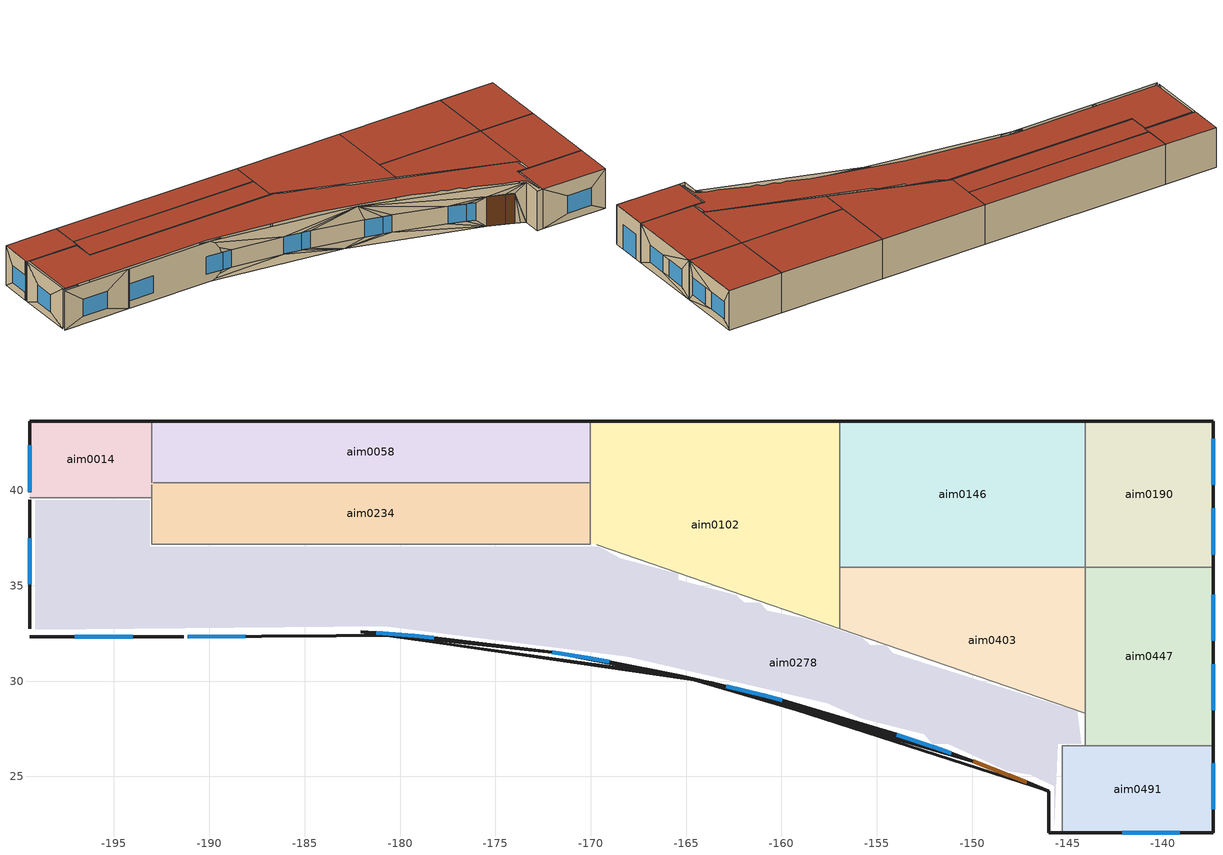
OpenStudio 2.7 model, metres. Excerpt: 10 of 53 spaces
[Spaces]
aim0014
 floor to aim0015: -199.43,39.63 -199.43,43.64 -193.03,43.64 -193.03,39.63 z23.67
 wall outside: -193.03,43.64 -199.43,43.64 z23.67:28.55; -199.43,42.37 -199.43,39.93 z24.59:26.73; -199.43,39.91,23.67 -199.43,39.91,28.55 -199.43,39.93,26.73 -199.43,39.93,24.59; -199.43,39.91,23.67 -199.43,39.93,24.59 -199.43,42.37,24.59 -199.43,43.64,23.67; -199.43,39.91,28.55 -199.43,43.64,28.55 -199.43,42.37,26.73 -199.43,39.93,26.73; -199.43,42.37,24.59 -199.43,42.37,26.73 -199.43,43.64,28.55 -199.43,43.64,23.67
 wall to aim0278: -199.43,39.63 -193.03,39.63 z23.67:28.55
 wall to aim0058: -193.03,40.41 -193.03,43.64 z23.67:28.55
 wall to aim0234: -193.03,39.63 -193.03,40.31 z23.67:28.55
 window: -199.43,42.36 -199.43,39.94 z24.6:26.72
 roof outside: -199.43,39.63 -193.03,39.63 -193.03,43.64 -199.43,43.64 z28.55
aim0058
 floor to aim0059: -193.03,40.41 -193.03,43.64 -170.03,43.64 -170.03,40.41 z23.67
 wall outside: -170.03,43.64 -193.03,43.64 z23.67:28.55
 wall to aim0102: -170.03,40.41 -170.03,43.64 z23.67:28.55
 wall to aim0234: -192.95,40.41 -170.03,40.41 z23.67:28.55
 roof outside: -193.03,40.41 -170.03,40.41 -170.03,43.64 -193.03,43.64 z28.55
aim0102
 floor to aim0103: -170.03,37.27 -170.03,43.64 -156.93,43.64 -156.93,32.76 z23.67
 wall outside: -156.93,43.64 -170.03,43.64 z23.67:28.55
 wall to aim0234: -170.03,40.41 -170.03,37.19 z23.67:28.55
 wall to aim0278: -169.69,37.15 -156.93,32.76 z23.67:28.55
 wall to aim0146: -156.93,35.97 -156.93,43.64 z23.67:28.55
 wall to aim0403: -156.93,32.76 -156.93,35.97 z23.67:28.55
 roof outside: -170.03,37.27 -156.93,32.76 -156.93,43.64 -170.03,43.64 z28.55
aim0146
 floor to aim0147: -156.93,35.97 -156.93,43.64 -144.06,43.64 -144.06,35.97 z23.67
 wall outside: -144.06,43.64 -156.93,43.64 z23.67:28.55
 wall to aim0190: -144.06,35.97 -144.06,43.64 z23.67:28.55
 wall to aim0403: -156.93,35.97 -144.06,35.97 z23.67:28.55
 roof outside: -156.93,35.97 -144.06,35.97 -144.06,43.64 -156.93,43.64 z28.55
aim0190
 floor to aim0191: -144.06,35.97 -144.06,43.64 -137.37,43.64 -137.37,35.97 z23.67
 wall outside: -137.37,43.64 -144.06,43.64 z23.67:28.55; -137.37,36.63 -137.37,39.07 -137.37,40.29 -137.37,42.72 z24.59:26.73; -137.37,35.97,23.67 -137.37,43.64,23.67 -137.37,42.72,24.59 -137.37,40.29,24.59; -137.37,42.72,24.59 -137.37,43.64,23.67 -137.37,43.64,28.55 -137.37,42.72,26.73; -137.37,35.97,28.55 -137.37,40.29,26.73 -137.37,42.72,26.73 -137.37,43.64,28.55; -137.37,35.97,23.67 -137.37,40.29,24.59 -137.37,39.07,24.59 -137.37,36.63,24.59; -137.37,35.97,23.67 -137.37,36.63,24.59 -137.37,36.63,26.73 -137.37,35.97,28.55; -137.37,35.97,28.55 -137.37,36.63,26.73 -137.37,39.07,26.73 -137.37,40.29,26.73
 wall to aim0447: -144.06,35.97 -137.37,35.97 z23.67:28.55
 window: -137.37,40.3 -137.37,42.71 / -137.37,36.64 -137.37,39.05 z24.6:26.72
 roof outside: -144.06,35.97 -137.37,35.97 -137.37,43.64 -144.06,43.64 z28.55
aim0234
 floor to aim0235: -193.03,37.19 -193.03,40.41 -170.03,40.41 -170.03,37.19 z23.67
 wall to aim0278: -193.03,39.63 -193.03,37.19 -170.03,37.19 z23.67:28.55
 roof outside: -193.03,37.19 -170.03,37.19 -170.03,40.41 -193.03,40.41 z28.55
aim0278
 floor to aim0279: -199.13,32.69 -199.13,39.48 -193.13,39.48 -193.13,37.04 -169.57,37.04 -168.45,36.44 -165.41,35.63 -165.41,35.32 -162.36,34.51 -161.95,34.11 -161.14,34.11 -160.74,33.7 -158.81,33.29 -155.76,32.28 -155.35,31.88 -154.54,31.88 -154.13,31.47 -144.49,28.43 -144.28,26.71 -145.5,26.71 -145.71,22.45 -145.71,24.48 -146.92,25.08 -148.14,25.29 -151.29,26.71 -152.1,26.71 -152.51,27.21 -155.76,28.02 -157.59,28.83 -168.05,31.27 -180.84,32.89 z23.67
 wall outside: -145.99,24.23 -145.99,22.04 -145.28,22.04 z23.67:28.55; -181.27,32.53 -179.24,32.37 -178.23,32.28 -172.03,31.52 -170.02,31.19 -169.02,31.02 -162.91,29.74 -160.94,29.25 -159.96,28.99 -153.97,27.2 -152.05,26.55 -151.09,26.21 / -199.43,37.5 -199.43,35.06 / -197.06,32.34 -194.01,32.34 / -191.12,32.34 -188.12,32.35 z24.59:26.73; -149.96,25.8 -148.06,25.07 -147.12,24.69 z23.67:27.33; -182.05,32.58,23.67 -181.27,32.53,24.59 -181.27,32.53,26.73 -182.05,32.58,28.55; -182.05,32.58,28.55 -181.27,32.53,26.73 -179.24,32.37,26.73; -182.05,32.58,28.55 -179.24,32.37,26.73 -178.23,32.28,26.73; -182.05,32.58,28.55 -178.23,32.28,26.73 -172.03,31.52,26.73; -172.03,31.52,26.73 -170.02,31.19,26.73 -163.67,29.92,28.55; -182.05,32.58,28.55 -172.03,31.52,26.73 -163.67,29.92,28.55; -170.02,31.19,26.73 -169.02,31.02,26.73 -163.67,29.92,28.55; -169.02,31.02,26.73 -162.91,29.74,26.73 -163.67,29.92,28.55; -163.67,29.92,28.55 -162.91,29.74,26.73 -160.94,29.25,26.73; -182.05,32.58,23.67 -179.24,32.37,24.59 -181.27,32.53,24.59; -182.05,32.58,23.67 -172.03,31.52,24.59 -178.23,32.28,24.59; -182.05,32.58,23.67 -178.23,32.28,24.59 -179.24,32.37,24.59; -172.03,31.52,24.59 -165.2,30.26,23.67 -170.02,31.19,24.59; -169.02,31.02,24.59 -165.2,30.26,23.67 -162.91,29.74,24.59; -165.2,30.26,23.67 -160.94,29.25,24.59 -162.91,29.74,24.59; -170.02,31.19,24.59 -165.2,30.26,23.67 -169.02,31.02,24.59; -182.05,32.58,23.67 -165.2,30.26,23.67 -172.03,31.52,24.59; -163.67,29.92,28.55 -159.96,28.99,26.73 -153.97,27.2,26.73; -153.97,27.2,26.73 -152.05,26.55,26.73 -149.96,25.8,27.33; -163.67,29.92,28.55 -160.94,29.25,26.73 -159.96,28.99,26.73; -149.96,25.8,27.33 -148.06,25.07,27.33 -145.99,24.23,28.55; -163.67,29.92,28.55 -153.97,27.2,26.73 -149.96,25.8,27.33; -148.06,25.07,27.33 -147.12,24.69,27.33 -145.99,24.23,28.55; -151.09,26.21,24.59 -149.96,25.8,23.67 -149.96,25.8,27.33 -151.09,26.21,26.73; -147.12,24.69,27.33 -145.99,24.23,23.67 -145.99,24.23,28.55; -152.05,26.55,26.73 -151.09,26.21,26.73 -149.96,25.8,27.33; -163.67,29.92,28.55 -149.96,25.8,27.33 -145.99,24.23,28.55; -165.2,30.26,23.67 -149.96,25.8,23.67 -159.96,28.99,24.59; -153.97,27.2,24.59 -149.96,25.8,23.67 -152.05,26.55,24.59; -159.96,28.99,24.59 -149.96,25.8,23.67 -153.97,27.2,24.59; -152.05,26.55,24.59 -149.96,25.8,23.67 -151.09,26.21,24.59; -147.12,24.69,23.67 -146.55,24.46,23.67 -147.12,24.69,27.33; -147.12,24.69,27.33 -146.55,24.46,23.67 -145.99,24.23,23.67; -165.2,30.26,23.67 -159.96,28.99,24.59 -160.94,29.25,24.59; -199.43,32.74,23.67 -199.43,32.74,28.55 -199.43,35.06,26.73 -199.43,35.06,24.59; -199.43,32.74,23.67 -199.43,35.06,24.59 -199.43,37.5,24.59 -199.43,39.5,23.67; -199.43,32.74,28.55 -199.43,39.5,28.55 -199.43,37.5,26.73 -199.43,35.06,26.73; -199.43,37.5,24.59 -199.43,37.5,26.73 -199.43,39.5,28.55 -199.43,39.5,23.67; -194.01,32.34,24.59 -191.33,32.34,23.67 -191.33,32.34,28.55 -194.01,32.34,26.73; -199.43,32.34,23.67 -191.33,32.34,23.67 -194.01,32.34,24.59 -197.06,32.34,24.59; -199.43,32.34,28.55 -197.06,32.34,26.73 -194.01,32.34,26.73 -191.33,32.34,28.55; -199.43,32.34,23.67 -197.06,32.34,24.59 -197.06,32.34,26.73 -199.43,32.34,28.55; -191.12,32.34,23.67 -179.47,32.39,23.67 -179.47,32.39,28.55 -191.12,32.34,28.55 -191.12,32.34,26.73 -188.12,32.35,26.73 -188.12,32.35,24.59 -191.12,32.34,24.59
 wall to aim0491: -145.28,22.04 -145.28,26.61 -144.06,26.61 z23.67:28.55
 wall to aim0447: -144.06,26.61 -144.06,28.32 z23.67:28.55
 wall to aim0403: -144.06,28.32 -156.93,32.76 z23.67:28.55
 window: -181.26,32.53 -179.25,32.37 / -153.96,27.2 -152.06,26.55 / -162.9,29.74 -160.95,29.25 / -172.02,31.52 -170.03,31.2 / -199.43,37.49 -199.43,35.07 / -197.05,32.34 -194.02,32.34 / -191.11,32.34 -188.13,32.35 z24.6:26.72; -179.23,32.37 -178.24,32.28 / -152.04,26.55 -151.1,26.21 / -160.93,29.25 -159.96,28.99 / -170.02,31.19 -169.03,31.02 z24.59:26.72
 door: -149.95,25.79 -148.07,25.07 z23.69:27.32; -148.06,25.07 -147.13,24.7 z23.68:27.32
 roof outside: -199.13,32.69 -181.05,32.89 -168.05,31.27 -157.59,28.83 -155.15,27.82 -154.34,27.82 -153.93,27.41 -152.51,27.21 -152.1,26.71 -151.29,26.71 -148.14,25.29 -146.92,25.08 -145.71,24.48 -145.5,22.45 -145.5,26.71 -144.28,26.71 -144.49,28.43 -161.95,34.11 -162.36,34.51 -165.41,35.32 -165.41,35.63 -168.45,36.44 -169.57,37.04 -193.13,37.04 -193.13,39.48 -199.13,39.48 z28.55
aim0403
 floor to aim0404: -156.93,32.76 -156.93,35.97 -144.06,35.97 -144.06,28.32 z23.67
 wall to aim0447: -144.06,28.32 -144.06,35.97 z23.67:28.55
 roof outside: -156.93,32.76 -144.06,28.32 -144.06,35.97 -156.93,35.97 z28.55
aim0447
 floor to aim0448: -144.06,26.61 -144.06,35.97 -137.37,35.97 -137.37,26.61 z23.67
 wall outside: -137.37,28.45 -137.37,30.89 -137.37,32.11 -137.37,34.55 z24.59:26.73; -137.37,30.89,24.59 -137.37,35.97,23.67 -137.37,34.55,24.59 -137.37,32.11,24.59; -137.37,34.55,24.59 -137.37,35.97,23.67 -137.37,35.97,28.55 -137.37,34.55,26.73; -137.37,30.89,26.73 -137.37,32.11,26.73 -137.37,34.55,26.73 -137.37,35.97,28.55; -137.37,26.61,23.67 -137.37,35.97,23.67 -137.37,30.89,24.59 -137.37,28.45,24.59; -137.37,26.61,23.67 -137.37,28.45,24.59 -137.37,28.45,26.73 -137.37,26.61,28.55; -137.37,26.61,28.55 -137.37,28.45,26.73 -137.37,30.89,26.73 -137.37,35.97,28.55
 wall to aim0491: -144.06,26.61 -137.37,26.61 z23.67:28.55
 window: -137.37,28.46 -137.37,30.88 / -137.37,32.12 -137.37,34.53 z24.6:26.72
 roof outside: -144.06,26.61 -137.37,26.61 -137.37,35.97 -144.06,35.97 z28.55
aim0491
 floor to aim0492: -145.28,22.04 -145.28,26.61 -137.37,26.61 -137.37,22.04 z23.67
 wall outside: -142.14,22.04 -139.1,22.04 z24.59:26.73; -137.37,23.27 -137.37,25.71 z23.67:26.73; -145.28,22.04,28.55 -142.14,22.04,26.73 -139.1,22.04,26.73 -137.37,22.04,28.55; -139.1,22.04,24.59 -137.37,22.04,23.67 -137.37,22.04,28.55 -139.1,22.04,26.73; -145.28,22.04,23.67 -142.14,22.04,24.59 -142.14,22.04,26.73 -145.28,22.04,28.55; -145.28,22.04,23.67 -137.37,22.04,23.67 -139.1,22.04,24.59 -142.14,22.04,24.59; -137.37,22.04,23.67 -137.37,23.27,23.67 -137.37,23.27,26.73 -137.37,25.71,26.73 -137.37,25.71,23.67 -137.37,26.61,23.67 -137.37,26.61,28.55 -137.37,22.04,28.55
 window: -142.13,22.04 -139.11,22.04 z24.6:26.72; -137.37,23.28 -137.37,25.69 z23.69:26.72
 roof outside: -145.28,22.04 -137.37,22.04 -137.37,26.61 -145.28,26.61 z28.55
[Building]
Project Name
[ThermalZone] Use Ideal Air Loads=No
VAV-02-1; aim0014 ThermalZone; aim0058 ThermalZone; aim0102 ThermalZone; aim0146 ThermalZone; aim0190 ThermalZone; aim0234 ThermalZone; aim0403 ThermalZone; aim0447 ThermalZone; aim0491 ThermalZone
[Space]
Name | Thermal Zone | Design Specification Outdoor Air Object
aim0014 | aim0014 ThermalZone | aim0014_ventilation
aim0058 | aim0058 ThermalZone | aim0058_ventilation
aim0102 | aim0102 ThermalZone | aim0102_ventilation
aim0146 | aim0146 ThermalZone | aim0146_ventilation
aim0190 | aim0190 ThermalZone | aim0190_ventilation
aim0234 | aim0234 ThermalZone | aim0234_ventilation
aim0278 | VAV-02-1 | aim0278_ventilation
aim0403 | aim0403 ThermalZone | aim0403_ventilation
aim0447 | aim0447 ThermalZone | aim0447_ventilation
aim0491 | aim0491 ThermalZone | aim0491_ventilation
[SpaceInfiltration:DesignFlowRate] Schedule=Always On Discrete; Design Flow Rate Calculation Method=Flow/Space; Design Flow Rate {m3/s}=0
Name | Space or SpaceType
aim0014_infiltration | aim0014
aim0058_infiltration | aim0058
aim0102_infiltration | aim0102
aim0146_infiltration | aim0146
aim0190_infiltration | aim0190
aim0234_infiltration | aim0234
aim0278_infiltration | aim0278
aim0403_infiltration | aim0403
aim0447_infiltration | aim0447
aim0491_infiltration | aim0491
[DesignSpecification:OutdoorAir] Outdoor Air Flow per Person {m3/s-person}=0; Outdoor Air Flow per Floor Area {m3/s-m2}=0; Outdoor Air Flow Rate {m3/s}=0; Outdoor Air Flow Air Changes per Hour {1/hr}=0
aim0014_ventilation; aim0058_ventilation; aim0102_ventilation; aim0146_ventilation; aim0190_ventilation; aim0234_ventilation; aim0278_ventilation; aim0403_ventilation; aim0447_ventilation; aim0491_ventilation
[Schedule:Constant]
Always On Discrete: Value=1
